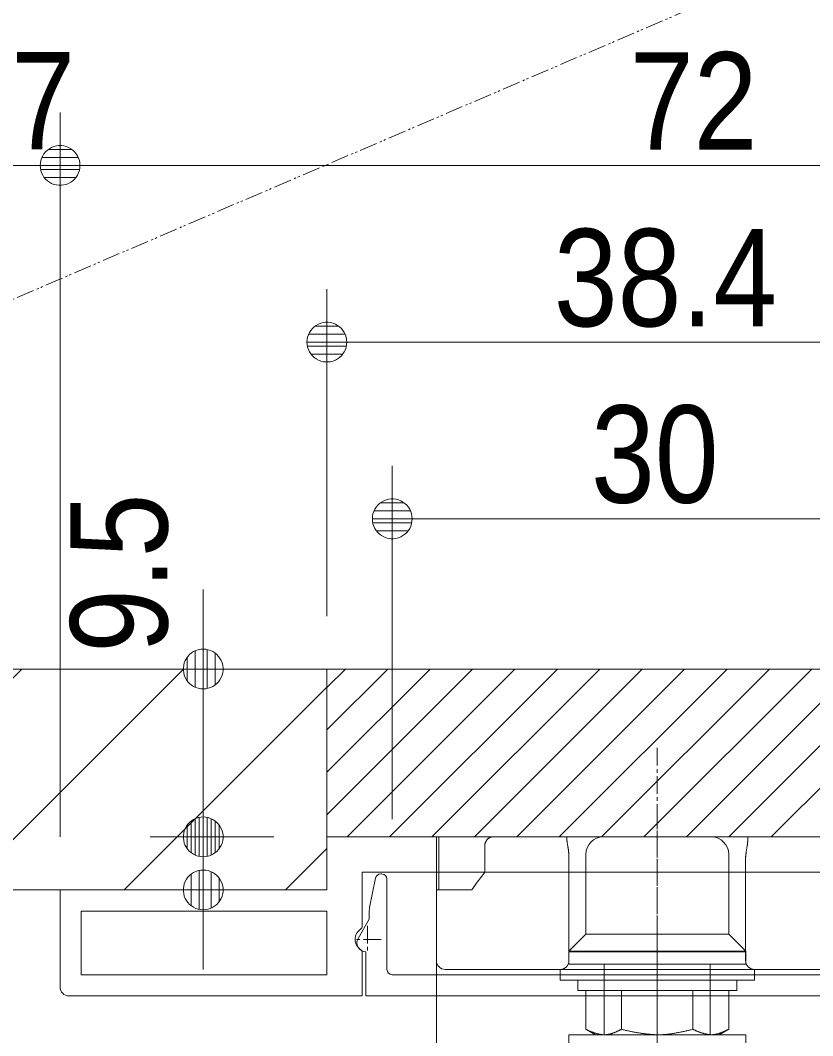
# Model space of a CAD drawing. Units: millimetres, scale not verified, with parts at other scales. Extents: x -4547 to 4547, y -2284 to 2284.
# Drawn here: x -2127.1 to -1902.9, y 161.7 to 449.1 of the extents above; entities that cross this region are included whole.
import ezdxf
from ezdxf.enums import TextEntityAlignment as Align

# ---------------------------------------------------------------- set-up
doc = ezdxf.new("R2010")
doc.units = ezdxf.units.MM
doc.header["$LTSCALE"] = 20
doc.linetypes.add('CHAIN1', pattern=[8, 5, -1, 1, -1])
doc.linetypes.add('DOUBLE_CHAIN1', pattern=[8.8, 5, -1, 0.6, -0.6, 0.6, -1])
for name, color, linetype, lineweight in [('0-0_3一般', 7, 'Continuous', 9), ('0-1_2寸法-2', 7, 'Continuous', 9), ('0-2_0', 7, 'Continuous', 9), ('0-4_2寸法-1', 7, 'Continuous', 9)]:
    doc.layers.add(name, color=color, linetype=linetype, lineweight=lineweight)
doc.styles.add('ＭＳ Ｐゴシック', font='')
doc.styles.get('ＭＳ Ｐゴシック').set_extended_font_data('MS PGothic')

# ---------------------------------------------------------------- blocks, each defined once
blk = doc.blocks.new('グループ-62')
at = {"layer": '0-0_3一般', "linetype": 'CHAIN1'}
for p, q in [((-12124.6, 3805.4), (-12124.6, 4605.4)), ((-13764.6, 3857), (-13764.6, 3703)), ((-10484.6, 3703), (-10484.6, 3857)), ((-13687.6, 3780), (-13841.6, 3780)), ((-10407.6, 3780), (-10561.6, 3780))]:
    blk.add_line(p, q, dxfattribs=at)
at = {"layer": '0-0_3一般'}
for p, q in [((-13994.6, 4360), (-10154.6, 4360)), ((-15504.6, 3510), (-15504.6, 4060)), ((-10004.6, 3990), (-10004.6, 4060)), ((-9504.6, 3990), (-9504.6, 4060)), ((-9504.6, 4060), (-8354.6, 4060)), ((-8304.6, 3510), (-8304.6, 4010)), ((-15384.6, 3940), (-15384.6, 3580)), ((-10054.6, 3940), (-10104.6, 3940)), ((-8854.6, 3940), (-9454.6, 3940)), ((-10154.6, 3890), (-10154.6, 3630)), ((-8804.6, 3630), (-8804.6, 3890)), ((-10454.6, 3705.2), (-10454.6, 3460)), ((-15384.6, 3580), (-13994.6, 3580)), ((-10104.6, 3580), (-8854.6, 3580)), ((-10454.6, 3460), (-8354.6, 3460))]:
    blk.add_line(p, q, dxfattribs=at)
for points in [[(-15504.6, 4060), (-13994.6, 4060), (-13994.6, 4360)], [(-10154.6, 4360), (-10154.6, 4060), (-10004.6, 4060)], [(-13794.6, 3854.8), (-13794.6, 4160), (-10454.6, 4160), (-10454.6, 3854.8)], [(-15384.6, 3940), (-13994.6, 3940), (-13994.6, 3580)], [(-15454.6, 3460), (-13794.6, 3460), (-13794.6, 3705.2)]]:
    blk.add_lwpolyline(points, dxfattribs=at)
for centre, radius, start, end in [((-8354.6, 4010), 50, 0, 90), ((-10054.6, 3990), 50, 270, 0), ((-9454.6, 3990), 50, 180, 270), ((-10104.6, 3890), 50, 90, 180), ((-8854.6, 3890), 50, 0, 90), ((-13814.6, 3854.8), 20, 303.74899, 0), ((-10434.6, 3854.8), 20, 180, 236.25101), ((-13764.6, 3780), 70, 123.74899, 180), ((-10484.6, 3780), 70, 0, 56.25101), ((-13764.6, 3780), 70, 180, 236.25101), ((-10484.6, 3780), 70, 303.74899, 0), ((-13814.6, 3705.2), 20, 0, 56.25101), ((-10434.6, 3705.2), 20, 123.74899, 180), ((-10104.6, 3630), 50, 180, 270), ((-8854.6, 3630), 50, 270, 0), ((-15454.6, 3510), 50, 180, 270), ((-8354.6, 3510), 50, 270, 0)]:
    blk.add_arc(centre, radius, start, end, dxfattribs=at)
blk = doc.blocks.new('グループ-63')
at = {"layer": '0-0_3一般'}
for p, q in [((-13690, 4150), (-13684.6, 4150)), ((-10564.6, 4150), (-10559.2, 4150)), ((-13752.6, 3959.7), (-13719.4, 4125.9)), ((-13654.6, 4120), (-13654.6, 3610)), ((-10594.6, 3610), (-10594.6, 4120)), ((-10529.8, 4125.9), (-10496.5, 3959.7)), ((-13754.6, 3894.6), (-13754.6, 3940.1)), ((-10494.6, 3940.1), (-10494.6, 3894.6)), ((-13817.9, 3785), (-13754.6, 3894.6)), ((-10494.6, 3894.6), (-10431.3, 3785)), ((-13774.6, 3460), (-13774.6, 3710)), ((-10474.6, 3710), (-10474.6, 3460)), ((-13624.6, 3580), (-10624.6, 3580)), ((-10474.6, 3460), (-13774.6, 3460))]:
    blk.add_line(p, q, dxfattribs=at)
at = {"layer": '0-0_3一般', "linetype": 'CHAIN1'}
blk.add_line((-12124.6, 3258.2), (-12124.6, 3858.2), dxfattribs=at)
at = {"layer": '0-0_3一般'}
for centre, radius, start, end in [((-13690, 4120), 30, 90, 168.69007), ((-13684.6, 4120), 30, 0, 90), ((-10564.6, 4120), 30, 90, 180), ((-10559.2, 4120), 30, 11.30993, 90), ((-13654.6, 3940.1), 100, 168.69007, 180), ((-10594.6, 3940.1), 100, 0, 11.30993), ((-13774.6, 3760), 50, 150, 270), ((-10474.6, 3760), 50, 270, 30), ((-13624.6, 3610), 30, 180, 270), ((-10624.6, 3610), 30, 270, 0)]:
    blk.add_arc(centre, radius, start, end, dxfattribs=at)
blk = doc.blocks.new('グループ-68')
at = {"layer": '0-0_3一般'}
for p, q in [((-16971.2, 4060), (-15721.2, 5310)), ((-16056.8, 4060), (-14806.8, 5310)), ((-15142.4, 4060), (-13994.6, 5207.8)), ((-14228, 4060), (-13994.6, 4293.4))]:
    blk.add_line(p, q, dxfattribs=at)
blk.add_lwpolyline([(-21904.6, 5310), (-20359.7, 5310), (-13994.6, 5310), (-13994.6, 4060), (-21904.6, 4060)], close=True, dxfattribs=at)
blk = doc.blocks.new('グループ-69')
at = {"layer": '0-0_3一般', "linetype": 'DOUBLE_CHAIN1'}
for p, q in [((-10154.6, 9810), (-20654.6, 5310)), ((-13994.6, 5310), (-21904.6, 5310)), ((-13994.6, 4060), (-13994.6, 4360)), ((-21904.6, 4060), (-13994.6, 4060))]:
    blk.add_line(p, q, dxfattribs=at)
at = {"layer": '0-0_3一般'}
for p, q in [((-13994.6, 5205.4), (-13890, 5310)), ((-13994.6, 4965.4), (-13650, 5310)), ((-13994.6, 4725.4), (-13410, 5310)), ((-13994.6, 4485.4), (-13170, 5310)), ((-13880, 4360), (-12930, 5310)), ((-13640, 4360), (-12690, 5310)), ((-13400, 4360), (-12450, 5310)), ((-13160, 4360), (-12210, 5310)), ((-12920, 4360), (-11970, 5310)), ((-12680, 4360), (-11730, 5310)), ((-12440, 4360), (-11490, 5310)), ((-12200, 4360), (-11250, 5310)), ((-11960, 4360), (-11010, 5310)), ((-11720, 4360), (-10770, 5310)), ((-11480, 4360), (-10530, 5310))]:
    blk.add_line(p, q, dxfattribs=at)
blk.add_lwpolyline([(-10154.6, 4360), (-13994.6, 4360), (-13994.6, 5310), (-10154.6, 5310)], close=True, dxfattribs=at)
at = {"layer": '0-0_3一般', "linetype": 'DOUBLE_CHAIN1'}
blk.add_lwpolyline([(-10154.6, 4360), (-13994.6, 4360), (-13994.6, 5310), (-10154.6, 5310)], close=True, dxfattribs=at)
at = {"layer": '0-0_3一般'}
for name in ['グループ-68', 'グループ-62', 'グループ-63']:
    blk.add_blockref(name, (0, 0), dxfattribs=at)
blk = doc.blocks.new('グループ-71')
at = {"layer": '0-0_3一般', "linetype": 'CHAIN1'}
blk.add_line((-12124.6, 4515.6), (-12124.6, -3688.4), dxfattribs=at)
at = {"layer": '0-0_3一般'}
for p, q in [((-13360.5, 4360), (-13357.8, 4360)), ((-13360.5, 4360), (-13360.5, 4060)), ((-13357.8, 4360), (-13061.4, 4360)), ((-13101.2, 4311.8), (-13101.4, 4310)), ((-13101.4, 4310), (-13101.4, 4160)), ((-13059.3, 4360), (-12697.5, 4360)), ((-12697.5, 4360), (-12637.4, 4360)), ((-11611.7, 4360), (-12637.4, 4360)), ((-12637.4, 4360), (-12637.4, 4357.4)), ((-11611.8, 4354.6), (-11611.7, 4357.4)), ((-11611.7, 4360), (-11551.7, 4360)), ((-11611.7, 4357.4), (-11611.7, 4360)), ((-11551.7, 4360), (-11189.9, 4360)), ((-12624.7, 4249.4), (-12624.6, 4246.6)), ((-12624.6, 4246.6), (-12624.6, 3660)), ((-11624.6, 3660), (-11624.6, 4246.6)), ((-13374.6, 4160), (-13374.6, 4060)), ((-13374.6, 4060), (-13173.4, 4060)), ((-13374.6, 3660), (-13374.6, 4060)), ((-12624.6, 3710), (-11624.6, 3710)), ((-13374.6, 3660), (-13374.6, -2819.6)), ((-12674.6, 3610), (-13324.6, 3610)), ((-11574.6, 3610), (-12674.6, 3610)), ((-12674.6, 3610), (-12674.6, 3550)), ((-10924.6, 3610), (-11574.6, 3610)), ((-11574.6, 3550), (-11574.6, 3610)), ((-12574.6, 3550), (-12574.6, 3490)), ((-11674.6, 3490), (-11674.6, 3550)), ((-12528.7, 3271.3), (-12528.7, 3490)), ((-12326.7, 3271.3), (-12326.7, 3490)), ((-11922.5, 3271.3), (-11922.5, 3490)), ((-11720.4, 3271.3), (-11720.4, 3490)), ((-12528.7, 3271.3), (-12474.6, 3240)), ((-12474.6, 3240), (-12427.7, 3240)), ((-12430.4, 3240.3), (-12427.7, 3240)), ((-12427.7, 3240), (-12124.6, 3240)), ((-12329, 3270), (-12326.7, 3271.3)), ((-12129.7, 3240.3), (-12124.6, 3240)), ((-12124.6, 3240), (-11821.5, 3240)), ((-11927.5, 3270), (-11922.5, 3271.3)), ((-11824.1, 3240.3), (-11821.5, 3240)), ((-11821.5, 3240), (-11774.6, 3240)), ((-11774.6, 3240), (-11720.4, 3271.3)), ((-11722.8, 3270), (-11720.4, 3271.3))]:
    blk.add_line(p, q, dxfattribs=at)
for points in [[(-13374.6, 4160), (-13374.6, 4360), (-13360.5, 4360)], [(-13059.3, 4360), (-13061, 4359.8), (-13062.8, 4359.4), (-13064.5, 4359.1), (-13066.2, 4358.6), (-13067.9, 4358.1), (-13069.5, 4357.6), (-13071.1, 4356.9), (-13072.6, 4356.2), (-13074.2, 4355.5), (-13075.7, 4354.7), (-13077.1, 4353.8), (-13078.6, 4352.8), (-13080, 4351.8), (-13081.3, 4350.7), (-13082.7, 4349.6), (-13084, 4348.4), (-13085.2, 4347.1), (-13086.5, 4345.8), (-13087.7, 4344.4), (-13088.8, 4343), (-13090, 4341.5), (-13091, 4340), (-13092.1, 4338.4), (-13093, 4336.9), (-13093.9, 4335.3), (-13094.8, 4333.8), (-13095.6, 4332.2), (-13096.4, 4330.6), (-13097.1, 4329), (-13097.7, 4327.3), (-13098.3, 4325.7), (-13098.9, 4324), (-13099.4, 4322.3), (-13099.8, 4320.6), (-13100.2, 4318.9), (-13100.5, 4317.1), (-13100.8, 4315.4), (-13101.1, 4313.6), (-13101.2, 4311.8)], [(-12637.4, 4357.4), (-12637.2, 4354.6), (-12637, 4351.8), (-12636.8, 4349), (-12636.5, 4346.3), (-12636.2, 4343.5), (-12635.9, 4340.7), (-12635.6, 4337.9), (-12635.3, 4335.2), (-12635, 4332.4), (-12634.6, 4329.6), (-12634.3, 4326.9), (-12633.9, 4324.1), (-12633.5, 4321.3), (-12633.1, 4318.6), (-12632.7, 4315.8), (-12632.2, 4313.1), (-12631.8, 4310.3), (-12631.3, 4307.6), (-12630.8, 4304.8), (-12630.3, 4302), (-12629.8, 4299.3), (-12629.3, 4296.5), (-12628.9, 4293.8), (-12628.5, 4291), (-12628, 4288.3), (-12627.7, 4285.5), (-12627.3, 4282.7), (-12627, 4280), (-12626.6, 4277.2), (-12626.3, 4274.4), (-12626.1, 4271.7), (-12625.8, 4268.9), (-12625.6, 4266.1), (-12625.4, 4263.3), (-12625.2, 4260.6), (-12625, 4257.8), (-12624.9, 4255), (-12624.8, 4252.2), (-12624.7, 4249.4)], [(-11624.6, 4246.6), (-11624.3, 4249.4), (-11624, 4252.2), (-11623.7, 4255), (-11623.4, 4257.7), (-11623.1, 4260.5), (-11622.8, 4263.3), (-11622.4, 4266), (-11622.1, 4268.8), (-11621.7, 4271.6), (-11621.4, 4274.3), (-11621, 4277.1), (-11620.6, 4279.9), (-11620.2, 4282.6), (-11619.8, 4285.4), (-11619.3, 4288.2), (-11618.9, 4290.9), (-11618.5, 4293.7), (-11618, 4296.4), (-11617.5, 4299.2), (-11617, 4301.9), (-11616.6, 4304.7), (-11616.1, 4307.5), (-11615.7, 4310.2), (-11615.3, 4313), (-11614.9, 4315.7), (-11614.5, 4318.5), (-11614.2, 4321.3), (-11613.9, 4324), (-11613.6, 4326.8), (-11613.3, 4329.6), (-11613, 4332.4), (-11612.8, 4335.1), (-11612.6, 4337.9), (-11612.4, 4340.7), (-11612.2, 4343.5), (-11612.1, 4346.2), (-11612, 4349), (-11611.9, 4351.8), (-11611.8, 4354.6)], [(-11574.6, 3550), (-12124.6, 3550), (-12674.6, 3550)], [(-11674.6, 3490), (-12124.6, 3490), (-12574.6, 3490)], [(-12528.7, 3271.3), (-12526.4, 3270), (-12524, 3268.8), (-12521.6, 3267.6), (-12519.2, 3266.4), (-12516.8, 3265.3), (-12514.4, 3264.1), (-12512, 3263), (-12509.6, 3261.9), (-12507.1, 3260.9), (-12504.7, 3259.8), (-12502.2, 3258.8), (-12499.8, 3257.8), (-12497.3, 3256.8), (-12494.8, 3255.9), (-12492.3, 3254.9), (-12489.8, 3254), (-12487.3, 3253.1), (-12484.8, 3252.3), (-12482.3, 3251.4), (-12479.7, 3250.6), (-12477.2, 3249.8), (-12474.6, 3249), (-12472.1, 3248.3), (-12469.5, 3247.6), (-12466.9, 3246.9), (-12464.4, 3246.3), (-12461.8, 3245.6), (-12459.2, 3245), (-12456.6, 3244.5), (-12454, 3243.9), (-12451.4, 3243.4), (-12448.8, 3242.9), (-12446.2, 3242.4), (-12443.5, 3242), (-12440.9, 3241.6), (-12438.3, 3241.2), (-12435.6, 3240.9), (-12433, 3240.6), (-12430.4, 3240.3)], [(-12427.7, 3240), (-12425, 3240.1), (-12422.4, 3240.2), (-12419.7, 3240.3), (-12417.1, 3240.5), (-12414.4, 3240.8), (-12411.8, 3241), (-12409.2, 3241.4), (-12406.5, 3241.7), (-12403.9, 3242.2), (-12401.3, 3242.6), (-12398.7, 3243.1), (-12396.1, 3243.7), (-12393.6, 3244.3), (-12391, 3244.9), (-12388.4, 3245.6), (-12385.8, 3246.3), (-12383.3, 3247.1), (-12380.7, 3247.9), (-12378.2, 3248.8), (-12375.7, 3249.7), (-12373.1, 3250.6), (-12370.6, 3251.5), (-12368.1, 3252.5), (-12365.6, 3253.5), (-12363.1, 3254.5), (-12360.6, 3255.5), (-12358.2, 3256.5), (-12355.7, 3257.6), (-12353.2, 3258.6), (-12350.8, 3259.7), (-12348.3, 3260.8), (-12345.9, 3261.9), (-12343.5, 3263), (-12341, 3264.1), (-12338.6, 3265.3), (-12336.2, 3266.4), (-12333.8, 3267.6), (-12331.4, 3268.8), (-12329, 3270)], [(-12326.7, 3271.3), (-12321.7, 3270), (-12316.7, 3268.7), (-12311.8, 3267.4), (-12306.8, 3266.2), (-12301.8, 3265), (-12296.8, 3263.8), (-12291.8, 3262.7), (-12286.8, 3261.6), (-12281.8, 3260.5), (-12276.8, 3259.4), (-12271.8, 3258.4), (-12266.8, 3257.4), (-12261.8, 3256.4), (-12256.8, 3255.4), (-12251.7, 3254.5), (-12246.7, 3253.6), (-12241.6, 3252.7), (-12236.6, 3251.9), (-12231.5, 3251), (-12226.5, 3250.2), (-12221.4, 3249.5), (-12216.3, 3248.7), (-12211.2, 3248), (-12206.2, 3247.3), (-12201.1, 3246.7), (-12196, 3246), (-12190.9, 3245.4), (-12185.8, 3244.9), (-12180.7, 3244.3), (-12175.7, 3243.8), (-12170.6, 3243.3), (-12165.5, 3242.8), (-12160.4, 3242.4), (-12155.3, 3241.9), (-12150.2, 3241.6), (-12145, 3241.2), (-12139.9, 3240.8), (-12134.8, 3240.5), (-12129.7, 3240.3)], [(-12124.6, 3240), (-12119.5, 3240), (-12114.3, 3240.1), (-12109.2, 3240.2), (-12104.1, 3240.4), (-12099, 3240.6), (-12093.9, 3240.8), (-12088.8, 3241.1), (-12083.7, 3241.5), (-12078.6, 3241.9), (-12073.5, 3242.3), (-12068.4, 3242.8), (-12063.3, 3243.3), (-12058.2, 3243.9), (-12053.1, 3244.5), (-12048.1, 3245.2), (-12043, 3245.9), (-12037.9, 3246.7), (-12032.9, 3247.5), (-12027.8, 3248.3), (-12022.7, 3249.2), (-12017.7, 3250.1), (-12012.6, 3251.1), (-12007.6, 3252.1), (-12002.5, 3253), (-11997.5, 3254), (-11992.5, 3255.1), (-11987.4, 3256.1), (-11982.4, 3257.2), (-11977.4, 3258.2), (-11972.4, 3259.3), (-11967.4, 3260.4), (-11962.4, 3261.6), (-11957.4, 3262.7), (-11952.4, 3263.9), (-11947.4, 3265.1), (-11942.4, 3266.3), (-11937.4, 3267.5), (-11932.5, 3268.7), (-11927.5, 3270)], [(-11922.5, 3271.3), (-11920.2, 3270), (-11917.8, 3268.8), (-11915.4, 3267.6), (-11913, 3266.4), (-11910.6, 3265.3), (-11908.2, 3264.1), (-11905.8, 3263), (-11903.4, 3261.9), (-11900.9, 3260.9), (-11898.5, 3259.8), (-11896, 3258.8), (-11893.6, 3257.8), (-11891.1, 3256.8), (-11888.6, 3255.9), (-11886.1, 3254.9), (-11883.6, 3254), (-11881.1, 3253.1), (-11878.6, 3252.3), (-11876, 3251.4), (-11873.5, 3250.6), (-11871, 3249.8), (-11868.4, 3249), (-11865.8, 3248.3), (-11863.3, 3247.6), (-11860.7, 3246.9), (-11858.1, 3246.3), (-11855.6, 3245.6), (-11853, 3245), (-11850.4, 3244.5), (-11847.8, 3243.9), (-11845.2, 3243.4), (-11842.6, 3242.9), (-11839.9, 3242.4), (-11837.3, 3242), (-11834.7, 3241.6), (-11832.1, 3241.2), (-11829.4, 3240.9), (-11826.8, 3240.6), (-11824.1, 3240.3)], [(-11821.5, 3240), (-11818.8, 3240.1), (-11816.1, 3240.2), (-11813.5, 3240.3), (-11810.8, 3240.5), (-11808.2, 3240.8), (-11805.6, 3241), (-11802.9, 3241.4), (-11800.3, 3241.7), (-11797.7, 3242.2), (-11795.1, 3242.6), (-11792.5, 3243.1), (-11789.9, 3243.7), (-11787.3, 3244.3), (-11784.8, 3244.9), (-11782.2, 3245.6), (-11779.6, 3246.3), (-11777.1, 3247.1), (-11774.5, 3247.9), (-11772, 3248.8), (-11769.4, 3249.7), (-11766.9, 3250.6), (-11764.4, 3251.5), (-11761.9, 3252.5), (-11759.4, 3253.5), (-11756.9, 3254.5), (-11754.4, 3255.5), (-11751.9, 3256.5), (-11749.5, 3257.6), (-11747, 3258.6), (-11744.5, 3259.7), (-11742.1, 3260.8), (-11739.7, 3261.9), (-11737.2, 3263), (-11734.8, 3264.1), (-11732.4, 3265.3), (-11730, 3266.4), (-11727.6, 3267.6), (-11725.2, 3268.8), (-11722.8, 3270)]]:
    blk.add_lwpolyline(points, dxfattribs=at)
for centre, radius, start, end in [((-12124.6, 3380), 1250, 141.39117, 147.04365), ((-13324.6, 3660), 50, 180, 270), ((-12674.6, 3660), 50, 270, 0), ((-11574.6, 3660), 50, 180, 270)]:
    blk.add_arc(centre, radius, start, end, dxfattribs=at)
blk = doc.blocks.new('グループ-72')
at = {"layer": '0-0_3一般', "linetype": 'CHAIN1'}
blk.add_line((-12124.6, 4863.1), (-12124.6, -1927.3), dxfattribs=at)
at = {"layer": '0-0_3一般'}
for p, q in [((-12429.6, 4360), (-11819.6, 4360)), ((-12529.6, 4260), (-12529.6, 3810)), ((-11719.6, 3810), (-11719.6, 4260)), ((-12529.6, 3810), (-12626.1, 3713.5)), ((-12529.6, 3810), (-11719.6, 3810)), ((-11623.1, 3713.5), (-11719.6, 3810)), ((-12626.1, 3713.5), (-11623.1, 3713.5)), ((-12626.1, 3713.5), (-12626.1, 3640)), ((-11623.1, 3640), (-11623.1, 3713.5)), ((-12626.1, 3640), (-11623.1, 3640)), ((-12424.6, 3640), (-12424.6, 3240)), ((-11824.6, 3240), (-11824.6, 3640)), ((-12626.1, 3240), (-11623.1, 3240)), ((-12626.1, 3240), (-12626.1, 2510)), ((-11623.1, 2510), (-11623.1, 3240))]:
    blk.add_line(p, q, dxfattribs=at)
for centre, start, end in [((-12429.6, 4260), 90, 180), ((-11819.6, 4260), 0, 90)]:
    blk.add_arc(centre, 100, start, end, dxfattribs=at)
blk = doc.blocks.new('グループ-76')
at = {"layer": '0-0_3一般'}
for name in ['グループ-69', 'グループ-72', 'グループ-71']:
    blk.add_blockref(name, (0, 0), dxfattribs=at)
blk = doc.blocks.new('_Dot')
at = {"layer": '0-2_0'}
for p, q in [((7.99, 6), (-7.99, 6)), ((-10, 0), (-20, 0)), ((9.78, 2), (-9.78, 2)), ((9.16, -3.98), (-9.16, -3.98)), ((6, -7.98), (-6, -7.98))]:
    blk.add_line(p, q, dxfattribs=at)
for points in [[(10, 0), (9.92, 1.25), (9.69, 2.49), (9.3, 3.68), (8.76, 4.82), (8.09, 5.88), (7.29, 6.85), (6.37, 7.71), (5.36, 8.44), (4.26, 9.05), (3.09, 9.51), (1.87, 9.82), (0.63, 9.98), (-0.63, 9.98), (-1.87, 9.82), (-3.09, 9.51), (-4.26, 9.05), (-5.36, 8.44), (-6.37, 7.71), (-7.29, 6.85), (-8.09, 5.88), (-8.76, 4.82), (-9.3, 3.68), (-9.69, 2.49), (-9.92, 1.25), (-10, 0), (0, 0)], [(-10, 0), (-9.92, -1.25), (-9.69, -2.49), (-9.3, -3.68), (-8.76, -4.82), (-8.09, -5.88), (-7.29, -6.85), (-6.37, -7.71), (-5.36, -8.44), (-4.26, -9.05), (-3.09, -9.51), (-1.87, -9.82), (-0.63, -9.98), (0.63, -9.98), (1.87, -9.82), (3.09, -9.51), (4.26, -9.05), (5.36, -8.44), (6.37, -7.71), (7.29, -6.85), (8.09, -5.88), (8.76, -4.82), (9.3, -3.68), (9.69, -2.49), (9.92, -1.25), (10, 0), (0, 0)]]:
    blk.add_lwpolyline(points, close=True, dxfattribs=at)

msp = doc.modelspace()

# ---------------------------------------------------------------- linework, layer by layer
at = {"layer": '0-1_2寸法-2'}
for p, q in [((-2075.35, 276.76), (-2075.35, 288.01)), ((-2055.35, 265.5), (-2090.35, 265.5)), ((-2075.35, 265.5), (-2075.35, 218)), ((-2075.35, 229.26), (-2075.35, 240.51)), ((-2055.35, 218), (-2090.35, 218)), ((-2055.35, 218), (-2090.35, 218)), ((-2075.35, 203), (-2075.35, 218)), ((-2075.35, 206.74), (-2075.35, 195.49)), ((-2045.35, 203), (-2090.35, 203)), ((-2075.35, 191.74), (-2075.35, 180.49))]:
    msp.add_line(p, q, dxfattribs=at)
at = {"layer": '0-4_2寸法-1'}
for p, q in [((-2115.85, 218), (-2115.85, 423)), ((-2115.85, 218), (-2115.85, 423)), ((-2115.85, 408), (-2169.35, 408)), ((-2104.6, 408), (-2093.34, 408)), ((-2104.6, 408), (-1767.11, 408)), ((-2040.35, 280.5), (-2040.35, 373)), ((-1859.61, 358), (-2029.1, 358)), ((-2021.85, 223), (-2021.85, 323)), ((-1883.11, 308), (-2010.6, 308))]:
    msp.add_line(p, q, dxfattribs=at)

# ---------------------------------------------------------------- block references
at = {"layer": '0-0_3一般', "xscale": 0.05, "yscale": 0.05}
msp.add_blockref('グループ-76', (-1340.62, 0), dxfattribs=at)
at = {"layer": '0-1_2寸法-2', "xscale": 0.5627563, "yscale": 0.5627563}
for p, rotation in [((-2075.35, 265.5), 270), ((-2075.35, 218), 270), ((-2075.35, 218), 90), ((-2075.35, 203), 90)]:
    msp.add_blockref('_Dot', p, dxfattribs=dict(at, rotation=rotation))
at = {"layer": '0-4_2寸法-1', "xscale": 0.5627563, "yscale": 0.5627563, "rotation": 180}
for p in [(-2115.85, 408), (-2115.85, 408), (-2040.35, 358), (-2021.85, 308)]:
    msp.add_blockref('_Dot', p, dxfattribs=at)

# ---------------------------------------------------------------- texts
at = {"layer": '0-1_2寸法-2', "style": 'ＭＳ Ｐゴシック', "width": 0.9}
msp.add_text('9.5', height=27.51, rotation=90, dxfattribs=at).set_placement((-2077.21, 270.11), align=Align.BOTTOM_LEFT)
at = {"layer": '0-4_2寸法-1', "style": 'ＭＳ Ｐゴシック', "width": 0.9}
for s, p in [('10.7', (-2174.8, 404.28)), ('72', (-1954.59, 404.21)), ('38.4', (-1976.13, 354.21)), ('30', (-1965.59, 304.28))]:
    msp.add_text(s, height=27.57, dxfattribs=at).set_placement(p, align=Align.BOTTOM_LEFT)

doc.saveas('drawing.dxf')
